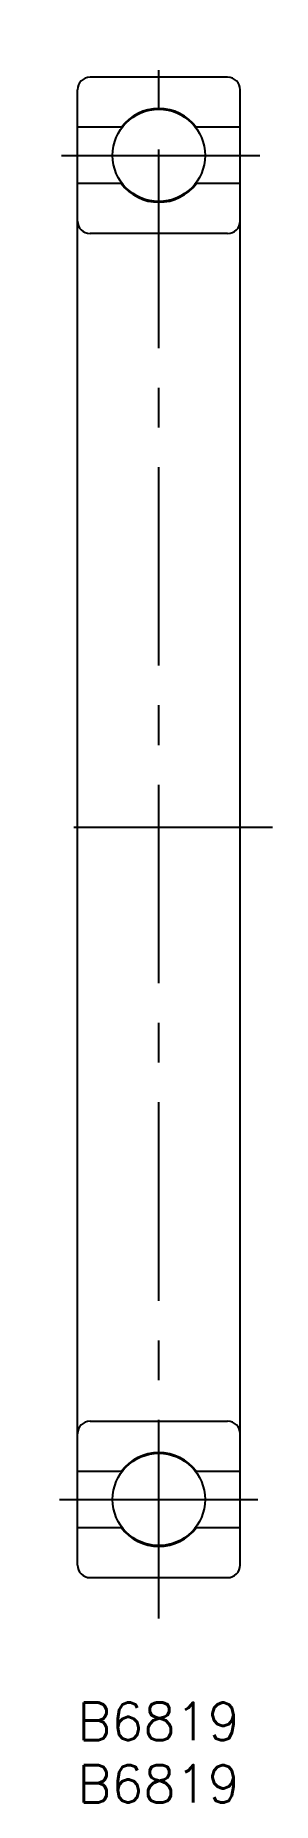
# Model space of a CAD drawing. Extents: x -3 to 16, y -8 to 133.
import ezdxf

# ---------------------------------------------------------------- set-up
doc = ezdxf.new("R2010")
doc.units = 0
doc.header["$LTSCALE"] = 0.5
doc.linetypes.add('CENTER', pattern=[50.8, 31.75, -6.35, 6.35, -6.35])
for name, color, linetype in [('MSM_CENTER', 1, 'CENTER'), ('MSM_CONTINUOUS', 7, 'CONTINUOUS'), ('MSM_PART_NUMBER', 7, 'CONTINUOUS')]:
    doc.layers.add(name, color=color, linetype=linetype)
doc.styles.get("Standard").update_dxf_attribs({"font": 'txt.shx', "height": 3, "bigfont": 'bigfont.shx'})

msp = doc.modelspace()

# ---------------------------------------------------------------- linework, layer by layer
at = {"layer": 'MSM_CENTER'}
for p, q in [((6.5, 6.74), (6.5, 133.35)), ((-1.29, 123.75), (15.15, 123.75)), ((15.59, 70), (-3.37, 70)), ((-1.45, 16.25), (14.4, 16.25))]:
    msp.add_line(p, q, dxfattribs=at)
at = {"layer": 'MSM_CONTINUOUS'}
for p, q in [((0, 11), (0, 129)), ((12, 130), (1, 130)), ((13, 11), (13, 129)), ((3.5, 126), (0, 126)), ((3.5, 126), (3.5, 125.89)), ((13, 126), (9.5, 126)), ((9.5, 126), (9.5, 125.89)), ((3.5, 121.5), (3.5, 121.61)), ((9.5, 121.5), (9.5, 121.61)), ((3.5, 121.5), (0, 121.5)), ((13, 121.5), (9.5, 121.5)), ((12, 117.5), (1, 117.5)), ((1, 22.5), (12, 22.5)), ((0, 18.5), (3.5, 18.5)), ((3.5, 18.5), (3.5, 18.39)), ((9.5, 18.5), (13, 18.5)), ((9.5, 18.5), (9.5, 18.39)), ((0, 14), (3.5, 14)), ((3.5, 14), (3.5, 14.11)), ((9.5, 14), (9.5, 14.11)), ((9.5, 14), (13, 14)), ((1, 10), (12, 10))]:
    msp.add_line(p, q, dxfattribs=at)
for centre in [(6.5, 123.75), (6.5, 16.25)]:
    msp.add_circle(centre, 3.69, dxfattribs=at)
for centre, radius, start, end in [((1, 129), 1, 90, 180), ((12, 129), 1, 0, 90), ((6.5, 123.75), 3.75, 36.8699, 143.1301), ((6.5, 123.75), 3.75, 216.8699, 323.1301), ((1, 118.5), 1, 180, 270), ((12, 118.5), 1, 270, 0), ((1, 21.5), 1, 90, 180), ((12, 21.5), 1, 0, 90), ((6.5, 16.25), 3.75, 36.8699, 143.1301), ((6.5, 16.25), 3.75, 216.8699, 323.1301), ((1, 11), 1, 180, 270), ((12, 11), 1, 270, 360)]:
    msp.add_arc(centre, radius, start, end, dxfattribs=at)

# ---------------------------------------------------------------- texts
at = {"layer": 'MSM_PART_NUMBER'}
for p in [(0, -3), (0, -8)]:
    msp.add_text('B6819', height=3, dxfattribs=at).set_placement(p)

doc.saveas('drawing.dxf')
